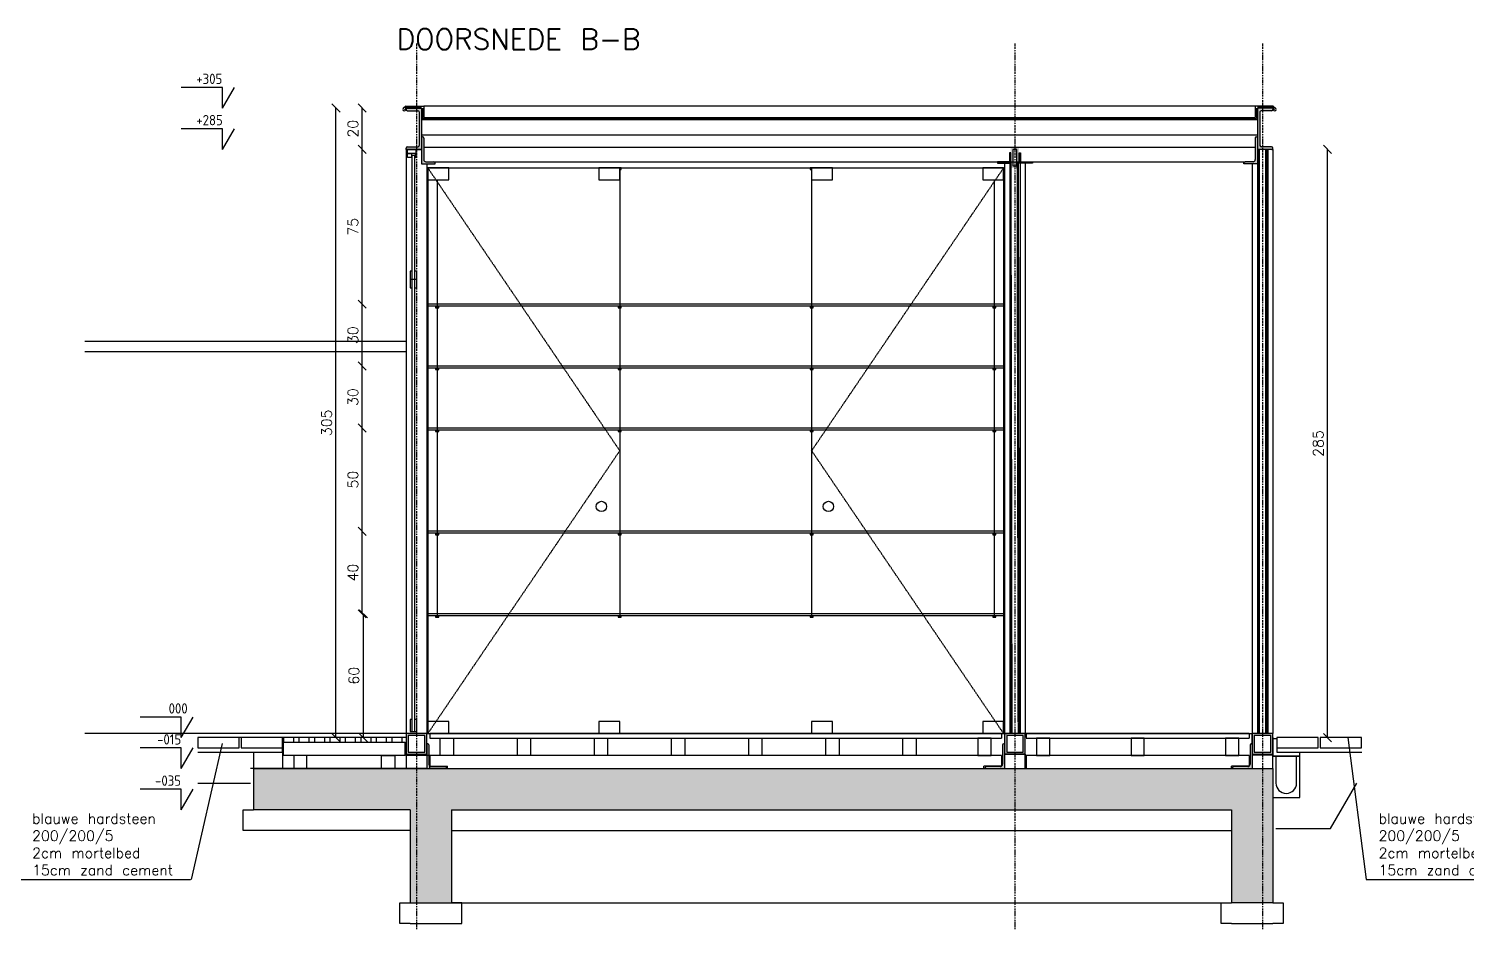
# Model space of a CAD drawing. Header units: centimetres. Extents: x -2527 to 4829, y -303 to 1224.
# Drawn here: x 920 to 1617, y 84 to 520 of the extents above; entities that cross this region are included whole.
import ezdxf

# ---------------------------------------------------------------- set-up
doc = ezdxf.new("R2010")
doc.units = ezdxf.units.CM
doc.header["$MEASUREMENT"] = 0
for name, pattern in [('DASHDOT', [1, 0.5, -0.25, 0, -0.25]), ('DASHED', [19.05, 12.7, -6.35]), ('HIDDEN', [0.375, 0.25, -0.125])]:
    doc.linetypes.add(name, pattern=pattern)
doc.layers.get('0').update_dxf_attribs({"linetype": 'CONTINUOUS'})
doc.layers.get('DEFPOINTS').update_dxf_attribs({"linetype": 'CONTINUOUS'})
for name, color, linetype in [('20-DIM', 2, 'CONTINUOUS'), ('20-TXT-50', 4, 'CONTINUOUS'), ('AANZ', 1, 'CONTINUOUS'), ('AANZ-ONZ', 1, 'HIDDEN'), ('AFWERKING', 1, 'CONTINUOUS'), ('AFWERKING-ONZ', 1, 'HIDDEN'), ('ASSEN', 2, 'DASHDOT'), ('BET-AANZ', 3, 'CONTINUOUS'), ('BET-DOORSN', 4, 'CONTINUOUS'), ('BET-ONZ', 2, 'HIDDEN'), ('DRAAGSTRUCTUUR', 4, 'CONTINUOUS'), ('HOUT', 2, 'CONTINUOUS'), ('METSELWERK', 1, 'CONTINUOUS'), ('PLATEN-CIRKEL', 3, 'CONTINUOUS'), ('SOLID', 252, 'CONTINUOUS')]:
    doc.layers.add(name, color=color, linetype=linetype)
doc.styles.add('20-ST-25', font='txt.shx', dxfattribs={"height": 5})
doc.styles.add('20-ST-50', font='txt.shx', dxfattribs={"height": 10})
doc.styles.add('CAAA_VZW', font='ISO')
doc.dimstyles.new('20-DIM', dxfattribs={"dimscale": 20, "dimtxt": 0.25, "dimasz": 0.2, "dimexe": 0.2, "dimexo": 0.5, "dimgap": 0.1, "dimtad": 1, "dimdec": 1, "dimdsep": 46, "dimtxsty": '20-ST-25', "dimblk": 'DOT', "dimblk1": 'OBLIQUE', "dimblk2": 'OBLIQUE', "dimsah": 1, "dimcen": 0.1, "dimse1": 1, "dimse2": 1, "dimaunit": 1, "dimadec": 0, "dimazin": 0, "dimtfac": 1, "dimtdec": 1, "dimtix": 1, "dimtmove": 0, "dimatfit": 3, "dimldrblk": 'OBLIQUE', "dimfxl": 1, "dimtolj": 1, "dimarcsym": 0})

# ---------------------------------------------------------------- blocks, each defined once
blk = doc.blocks.new('_OBLIQUE')
at = {"color": 0, "linetype": 'ByBlock'}
blk.add_line((-0.5, -0.5), (0.5, 0.5), dxfattribs=at)
blk = doc.blocks.new('*D24')
at = {"layer": '20-DIM', "color": 0, "lineweight": -2, "transparency": 16777216}
blk.add_line((1082.01, 461.74), (1082.01, 481.74), dxfattribs=at)
at = {"layer": 'DEFPOINTS', "color": 0, "transparency": 16777216}
for p in [(1082.01, 481.74), (1103.33, 481.74), (1103.33, 461.74)]:
    blk.add_point(p, dxfattribs=at)
at = {"layer": '20-DIM', "color": 0, "lineweight": -2, "transparency": 16777216, "xscale": 4, "yscale": 4, "zscale": 4}
for p, rotation in [((1082.01, 481.74), 90), ((1082.01, 461.74), 270)]:
    blk.add_blockref('_OBLIQUE', p, dxfattribs=dict(at, rotation=rotation))
at = {"layer": '20-DIM', "color": 0, "transparency": 16777216, "insert": (1077.51, 471.74), "char_height": 5, "attachment_point": 5, "rotation": 90, "style": '20-ST-25'}
blk.add_mtext('\\A1;20', dxfattribs=at)
blk = doc.blocks.new('DOT')
blk.add_point((0, 0))
blk = doc.blocks.new('*D23')
at = {"layer": '20-DIM', "color": 0, "lineweight": -2, "transparency": 16777216}
blk.add_line((1082.01, 386.74), (1082.01, 461.74), dxfattribs=at)
at = {"layer": 'DEFPOINTS', "color": 0, "transparency": 16777216}
for p in [(1082.01, 461.74), (1103.33, 461.74), (1106.73, 386.74)]:
    blk.add_point(p, dxfattribs=at)
at = {"layer": '20-DIM', "color": 0, "lineweight": -2, "transparency": 16777216, "xscale": 4, "yscale": 4, "zscale": 4}
for p, rotation in [((1082.01, 461.74), 90), ((1082.01, 386.74), 270)]:
    blk.add_blockref('_OBLIQUE', p, dxfattribs=dict(at, rotation=rotation))
at = {"layer": '20-DIM', "color": 0, "transparency": 16777216, "insert": (1077.51, 424.24), "char_height": 5, "attachment_point": 5, "rotation": 90, "style": '20-ST-25'}
blk.add_mtext('\\A1;75', dxfattribs=at)
blk = doc.blocks.new('*D22')
at = {"layer": '20-DIM', "color": 0, "lineweight": -2, "transparency": 16777216}
blk.add_line((1069.29, 176.74), (1069.29, 481.74), dxfattribs=at)
at = {"layer": 'DEFPOINTS', "color": 0, "transparency": 16777216}
for p in [(1069.29, 481.74), (1103.33, 481.74), (1101.33, 176.74)]:
    blk.add_point(p, dxfattribs=at)
at = {"layer": '20-DIM', "color": 0, "lineweight": -2, "transparency": 16777216, "xscale": 4, "yscale": 4, "zscale": 4}
for p, rotation in [((1069.29, 481.74), 90), ((1069.29, 176.74), 270)]:
    blk.add_blockref('_OBLIQUE', p, dxfattribs=dict(at, rotation=rotation))
at = {"layer": '20-DIM', "color": 0, "transparency": 16777216, "insert": (1064.79, 329.24), "char_height": 5, "attachment_point": 5, "rotation": 90, "style": '20-ST-25'}
blk.add_mtext('\\A1;305', dxfattribs=at)
blk = doc.blocks.new('*D21')
at = {"layer": '20-DIM', "color": 0, "lineweight": -2, "transparency": 16777216}
blk.add_line((1082.01, 356.74), (1082.01, 386.74), dxfattribs=at)
at = {"layer": 'DEFPOINTS', "color": 0, "transparency": 16777216}
for p in [(1082.01, 386.74), (1106.73, 386.74), (1106.73, 356.74)]:
    blk.add_point(p, dxfattribs=at)
at = {"layer": '20-DIM', "color": 0, "lineweight": -2, "transparency": 16777216, "xscale": 4, "yscale": 4, "zscale": 4}
for p, rotation in [((1082.01, 386.74), 90), ((1082.01, 356.74), 270)]:
    blk.add_blockref('_OBLIQUE', p, dxfattribs=dict(at, rotation=rotation))
at = {"layer": '20-DIM', "color": 0, "transparency": 16777216, "insert": (1077.51, 371.74), "char_height": 5, "attachment_point": 5, "rotation": 90, "style": '20-ST-25'}
blk.add_mtext('\\A1;30', dxfattribs=at)
blk = doc.blocks.new('*D20')
at = {"layer": '20-DIM', "color": 0, "lineweight": -2, "transparency": 16777216}
blk.add_line((1082.01, 326.74), (1082.01, 356.74), dxfattribs=at)
at = {"layer": 'DEFPOINTS', "color": 0, "transparency": 16777216}
for p in [(1082.01, 356.74), (1106.73, 356.74), (1106.73, 326.74)]:
    blk.add_point(p, dxfattribs=at)
at = {"layer": '20-DIM', "color": 0, "lineweight": -2, "transparency": 16777216, "xscale": 4, "yscale": 4, "zscale": 4}
for p, rotation in [((1082.01, 356.74), 90), ((1082.01, 326.74), 270)]:
    blk.add_blockref('_OBLIQUE', p, dxfattribs=dict(at, rotation=rotation))
at = {"layer": '20-DIM', "color": 0, "transparency": 16777216, "insert": (1077.51, 341.74), "char_height": 5, "attachment_point": 5, "rotation": 90, "style": '20-ST-25'}
blk.add_mtext('\\A1;30', dxfattribs=at)
blk = doc.blocks.new('*D19')
at = {"layer": '20-DIM', "color": 0, "lineweight": -2, "transparency": 16777216}
blk.add_line((1082.01, 276.74), (1082.01, 326.74), dxfattribs=at)
at = {"layer": 'DEFPOINTS', "color": 0, "transparency": 16777216}
for p in [(1082.01, 326.74), (1106.73, 326.74), (1106.73, 276.74)]:
    blk.add_point(p, dxfattribs=at)
at = {"layer": '20-DIM', "color": 0, "lineweight": -2, "transparency": 16777216, "xscale": 4, "yscale": 4, "zscale": 4}
for p, rotation in [((1082.01, 326.74), 90), ((1082.01, 276.74), 270)]:
    blk.add_blockref('_OBLIQUE', p, dxfattribs=dict(at, rotation=rotation))
at = {"layer": '20-DIM', "color": 0, "transparency": 16777216, "insert": (1077.51, 301.74), "char_height": 5, "attachment_point": 5, "rotation": 90, "style": '20-ST-25'}
blk.add_mtext('\\A1;50', dxfattribs=at)
blk = doc.blocks.new('*D18')
at = {"layer": '20-DIM', "color": 0, "lineweight": -2, "transparency": 16777216}
blk.add_line((1082.01, 236.74), (1082.01, 276.74), dxfattribs=at)
at = {"layer": 'DEFPOINTS', "color": 0, "transparency": 16777216}
for p in [(1082.01, 276.74), (1106.73, 276.74), (1106.73, 236.74)]:
    blk.add_point(p, dxfattribs=at)
at = {"layer": '20-DIM', "color": 0, "lineweight": -2, "transparency": 16777216, "xscale": 4, "yscale": 4, "zscale": 4}
for p, rotation in [((1082.01, 276.74), 90), ((1082.01, 236.74), 270)]:
    blk.add_blockref('_OBLIQUE', p, dxfattribs=dict(at, rotation=rotation))
at = {"layer": '20-DIM', "color": 0, "transparency": 16777216, "insert": (1077.51, 256.74), "char_height": 5, "attachment_point": 5, "rotation": 90, "style": '20-ST-25'}
blk.add_mtext('\\A1;40', dxfattribs=at)
blk = doc.blocks.new('*D17')
at = {"layer": '20-DIM', "color": 0, "lineweight": -2, "transparency": 16777216}
blk.add_line((1082.51, 236.74), (1082.51, 176.74), dxfattribs=at)
at = {"layer": 'DEFPOINTS', "color": 0, "transparency": 16777216}
for p in [(1106.73, 236.74), (1082.51, 176.74), (1108.33, 176.74)]:
    blk.add_point(p, dxfattribs=at)
at = {"layer": '20-DIM', "color": 0, "lineweight": -2, "transparency": 16777216, "xscale": 4, "yscale": 4, "zscale": 4}
for p, rotation in [((1082.51, 236.74), 90), ((1082.51, 176.74), 270)]:
    blk.add_blockref('_OBLIQUE', p, dxfattribs=dict(at, rotation=rotation))
at = {"layer": '20-DIM', "color": 0, "transparency": 16777216, "insert": (1078.01, 206.74), "char_height": 5, "attachment_point": 5, "rotation": 90, "style": '20-ST-25'}
blk.add_mtext('\\A1;60', dxfattribs=at)
blk = doc.blocks.new('NIVO20')
at = {"color": 0, "linetype": 'ByBlock'}
for p, q in [((0, 0), (-5.77, 10)), ((0, 10), (20, 10)), ((0, 0), (0, 10))]:
    blk.add_line(p, q, dxfattribs=at)
at = {"color": 0, "linetype": 'ByBlock', "style": 'CAAA_VZW'}
blk.add_attdef('NIVO', (0, 11.67), '', height=5, dxfattribs=at)
blk = doc.blocks.new('*D25')
at = {"layer": '20-DIM', "color": 0, "lineweight": -2, "transparency": 16777216}
blk.add_line((1549.81, 176.74), (1549.81, 461.74), dxfattribs=at)
at = {"layer": 'DEFPOINTS', "color": 0, "transparency": 16777216}
for p in [(1523.33, 461.74), (1549.81, 461.74), (1523.33, 176.74)]:
    blk.add_point(p, dxfattribs=at)
at = {"layer": '20-DIM', "color": 0, "lineweight": -2, "transparency": 16777216, "xscale": 4, "yscale": 4, "zscale": 4}
for p, rotation in [((1549.81, 461.74), 90), ((1549.81, 176.74), 270)]:
    blk.add_blockref('_OBLIQUE', p, dxfattribs=dict(at, rotation=rotation))
at = {"layer": '20-DIM', "color": 0, "transparency": 16777216, "insert": (1545.31, 319.24), "char_height": 5, "attachment_point": 5, "rotation": 90, "style": '20-ST-25'}
blk.add_mtext('\\A1;285', dxfattribs=at)

msp = doc.modelspace()

# ---------------------------------------------------------------- hatches: boundary and pattern name
at = {"layer": 'AANZ'}
for points in [[(1207.58, 452.74), (1206.83, 452.74), (1206.83, 452.04), (1207.58, 452.04)], [(1299.83, 452.74), (1299.08, 452.74), (1299.08, 452.04), (1299.83, 452.04)]]:
    msp.add_hatch(color=256, dxfattribs=at).paths.add_polyline_path(points)
h = msp.add_hatch(color=256, dxfattribs=at)
h.paths.add_polyline_path([(1118.33, 385.74), (1117.58, 385.74), (1117.58, 385.04), (1118.33, 385.04)])
h.paths.add_polyline_path([(1119.08, 385.74), (1118.33, 385.74), (1118.33, 385.04), (1119.08, 385.04)])
h = msp.add_hatch(color=256, dxfattribs=at)
h.paths.add_polyline_path([(1206.83, 385.74), (1206.08, 385.74), (1206.08, 385.04), (1206.83, 385.04)])
h.paths.add_polyline_path([(1207.58, 385.74), (1206.83, 385.74), (1206.83, 385.04), (1207.58, 385.04)])
h = msp.add_hatch(color=256, dxfattribs=at)
h.paths.add_polyline_path([(1299.83, 385.74), (1299.08, 385.74), (1299.08, 385.04), (1299.83, 385.04)])
h.paths.add_polyline_path([(1300.58, 385.74), (1299.83, 385.74), (1299.83, 385.04), (1300.58, 385.04)])
h = msp.add_hatch(color=256, dxfattribs=at)
h.paths.add_polyline_path([(1388.33, 385.74), (1387.58, 385.74), (1387.58, 385.04), (1388.33, 385.04)])
h.paths.add_polyline_path([(1389.08, 385.74), (1388.33, 385.74), (1388.33, 385.04), (1389.08, 385.04)])
h = msp.add_hatch(color=256, dxfattribs=at)
h.paths.add_polyline_path([(1118.33, 355.74), (1117.58, 355.74), (1117.58, 355.04), (1118.33, 355.04)])
h.paths.add_polyline_path([(1119.08, 355.74), (1118.33, 355.74), (1118.33, 355.04), (1119.08, 355.04)])
h = msp.add_hatch(color=256, dxfattribs=at)
h.paths.add_polyline_path([(1206.83, 355.74), (1206.08, 355.74), (1206.08, 355.04), (1206.83, 355.04)])
h.paths.add_polyline_path([(1207.58, 355.74), (1206.83, 355.74), (1206.83, 355.04), (1207.58, 355.04)])
h = msp.add_hatch(color=256, dxfattribs=at)
h.paths.add_polyline_path([(1299.83, 355.74), (1299.08, 355.74), (1299.08, 355.04), (1299.83, 355.04)])
h.paths.add_polyline_path([(1300.58, 355.74), (1299.83, 355.74), (1299.83, 355.04), (1300.58, 355.04)])
h = msp.add_hatch(color=256, dxfattribs=at)
h.paths.add_polyline_path([(1388.33, 355.74), (1387.58, 355.74), (1387.58, 355.04), (1388.33, 355.04)])
h.paths.add_polyline_path([(1389.08, 355.74), (1388.33, 355.74), (1388.33, 355.04), (1389.08, 355.04)])
h = msp.add_hatch(color=256, dxfattribs=at)
h.paths.add_polyline_path([(1118.33, 325.74), (1117.58, 325.74), (1117.58, 325.04), (1118.33, 325.04)])
h.paths.add_polyline_path([(1119.08, 325.74), (1118.33, 325.74), (1118.33, 325.04), (1119.08, 325.04)])
h = msp.add_hatch(color=256, dxfattribs=at)
h.paths.add_polyline_path([(1206.83, 325.74), (1206.08, 325.74), (1206.08, 325.04), (1206.83, 325.04)])
h.paths.add_polyline_path([(1207.58, 325.74), (1206.83, 325.74), (1206.83, 325.04), (1207.58, 325.04)])
h = msp.add_hatch(color=256, dxfattribs=at)
h.paths.add_polyline_path([(1299.83, 325.74), (1299.08, 325.74), (1299.08, 325.04), (1299.83, 325.04)])
h.paths.add_polyline_path([(1300.58, 325.74), (1299.83, 325.74), (1299.83, 325.04), (1300.58, 325.04)])
h = msp.add_hatch(color=256, dxfattribs=at)
h.paths.add_polyline_path([(1388.33, 325.74), (1387.58, 325.74), (1387.58, 325.04), (1388.33, 325.04)])
h.paths.add_polyline_path([(1389.08, 325.74), (1388.33, 325.74), (1388.33, 325.04), (1389.08, 325.04)])
h = msp.add_hatch(color=256, dxfattribs=at)
h.paths.add_polyline_path([(1118.33, 275.74), (1117.58, 275.74), (1117.58, 275.04), (1118.33, 275.04)])
h.paths.add_polyline_path([(1119.08, 275.74), (1118.33, 275.74), (1118.33, 275.04), (1119.08, 275.04)])
h = msp.add_hatch(color=256, dxfattribs=at)
h.paths.add_polyline_path([(1206.83, 275.74), (1206.08, 275.74), (1206.08, 275.04), (1206.83, 275.04)])
h.paths.add_polyline_path([(1207.58, 275.74), (1206.83, 275.74), (1206.83, 275.04), (1207.58, 275.04)])
h = msp.add_hatch(color=256, dxfattribs=at)
h.paths.add_polyline_path([(1299.83, 275.74), (1299.08, 275.74), (1299.08, 275.04), (1299.83, 275.04)])
h.paths.add_polyline_path([(1300.58, 275.74), (1299.83, 275.74), (1299.83, 275.04), (1300.58, 275.04)])
h = msp.add_hatch(color=256, dxfattribs=at)
h.paths.add_polyline_path([(1388.33, 275.74), (1387.58, 275.74), (1387.58, 275.04), (1388.33, 275.04)])
h.paths.add_polyline_path([(1389.08, 275.74), (1388.33, 275.74), (1388.33, 275.04), (1389.08, 275.04)])
h = msp.add_hatch(color=256, dxfattribs=at)
h.paths.add_polyline_path([(1118.33, 235.74), (1117.58, 235.74), (1117.58, 235.04), (1118.33, 235.04)])
h.paths.add_polyline_path([(1119.08, 235.74), (1118.33, 235.74), (1118.33, 235.04), (1119.08, 235.04)])
h = msp.add_hatch(color=256, dxfattribs=at)
h.paths.add_polyline_path([(1206.83, 235.74), (1206.08, 235.74), (1206.08, 235.04), (1206.83, 235.04)])
h.paths.add_polyline_path([(1207.58, 235.74), (1206.83, 235.74), (1206.83, 235.04), (1207.58, 235.04)])
h = msp.add_hatch(color=256, dxfattribs=at)
h.paths.add_polyline_path([(1299.83, 235.74), (1299.08, 235.74), (1299.08, 235.04), (1299.83, 235.04)])
h.paths.add_polyline_path([(1300.58, 235.74), (1299.83, 235.74), (1299.83, 235.04), (1300.58, 235.04)])
h = msp.add_hatch(color=256, dxfattribs=at)
h.paths.add_polyline_path([(1388.33, 235.74), (1387.58, 235.74), (1387.58, 235.04), (1388.33, 235.04)])
h.paths.add_polyline_path([(1389.08, 235.74), (1388.33, 235.74), (1388.33, 235.04), (1389.08, 235.04)])
at = {"layer": 'DRAAGSTRUCTUUR'}
for points in [[(1110.83, 467.74), (1110.83, 481.74), (1103.33, 481.74), (1103.33, 481.09, 0.414214), (1103.93, 480.49), (1108.98, 480.49, -0.414214), (1109.58, 479.89), (1109.58, 463.59, -0.414214), (1108.98, 462.99), (1103.93, 462.99, 0.414214), (1103.33, 462.39), (1103.33, 461.74), (1110.83, 461.74)], [(1116.78, 455.74), (1112.93, 455.74, -0.414214), (1111.83, 456.84), (1111.83, 467.19, 0.414214), (1111.28, 467.74), (1110.83, 467.74), (1110.83, 454.74), (1117.33, 454.74), (1117.33, 455.19, 0.414214)], [(1513.73, 455.74), (1509.88, 455.74, 0.414214), (1509.33, 455.19), (1509.33, 454.74), (1515.83, 454.74), (1515.83, 467.74), (1515.38, 467.74, 0.414214), (1514.83, 467.19), (1514.83, 456.84, -0.414214)], [(1396.33, 455.04), (1396.33, 460.04), (1395.63, 460.04), (1395.63, 455.74), (1389.83, 455.74), (1389.83, 455.04)], [(1401.03, 460.04), (1400.33, 460.04), (1400.33, 455.04), (1406.83, 455.04), (1406.83, 455.74), (1401.03, 455.74)], [(1113.33, 161.74), (1122.83, 161.74), (1122.83, 162.19, 0.414214), (1122.28, 162.74), (1115.43, 162.74, -0.414214), (1114.33, 163.84), (1114.33, 173.19, 0.414214), (1113.78, 173.74), (1113.33, 173.74)], [(1393.33, 173.74), (1392.88, 173.74, 0.414214), (1392.33, 173.19), (1392.33, 163.84, -0.414214), (1391.23, 162.74), (1384.38, 162.74, 0.414214), (1383.83, 162.19), (1383.83, 161.74), (1393.33, 161.74)], [(1513.33, 173.74), (1512.88, 173.74, 0.414214), (1512.33, 173.19), (1512.33, 163.84, -0.414214), (1511.23, 162.74), (1504.38, 162.74, 0.414214), (1503.83, 162.19), (1503.83, 161.74), (1513.33, 161.74)]]:
    msp.add_hatch(color=256, dxfattribs=at).paths.add_polyline_path(points)
h = msp.add_hatch(color=256, dxfattribs=at)
h.paths.add_polyline_path([(1517.08, 463.59), (1517.08, 479.89, -0.414214), (1517.68, 480.49), (1518.33, 480.49), (1518.33, 481.74), (1515.83, 481.74), (1515.83, 461.74), (1518.33, 461.74), (1518.33, 462.99), (1517.68, 462.99, -0.414214)])
h.paths.add_polyline_path([(1518.33, 481.74), (1518.33, 480.49), (1522.73, 480.49, 0.414214), (1523.33, 481.09), (1523.33, 481.74)])
h.paths.add_polyline_path([(1523.33, 461.74), (1523.33, 462.39, 0.414214), (1522.73, 462.99), (1518.33, 462.99), (1518.33, 461.74)])
h = msp.add_hatch(color=256, dxfattribs=at)
h.paths.add_polyline_path([(1396.33, 462.74), (1396.33, 452.74), (1400.33, 452.74), (1400.33, 462.74)])
h.paths.add_polyline_path([(1399.33, 461.74), (1399.33, 453.74), (1397.33, 453.74), (1397.33, 461.74)], flags=16)
h = msp.add_hatch(color=256, dxfattribs=at)
h.paths.add_polyline_path([(1113.33, 173.74), (1113.33, 178.74), (1103.33, 178.74), (1103.33, 168.74), (1113.33, 168.74)])
h.paths.add_polyline_path([(1104.33, 169.74), (1104.33, 177.74), (1112.33, 177.74), (1112.33, 169.74)], flags=16)
h = msp.add_hatch(color=256, dxfattribs=at)
h.paths.add_polyline_path([(1403.33, 178.74), (1393.33, 178.74), (1393.33, 173.74), (1393.33, 168.74), (1403.33, 168.74)])
h.paths.add_polyline_path([(1394.33, 177.74), (1402.33, 177.74), (1402.33, 169.74), (1394.33, 169.74)], flags=16)
h = msp.add_hatch(color=256, dxfattribs=at)
h.paths.add_polyline_path([(1523.33, 178.74), (1513.33, 178.74), (1513.33, 173.74), (1513.33, 168.74), (1523.33, 168.74)])
h.paths.add_polyline_path([(1514.33, 177.74), (1522.33, 177.74), (1522.33, 169.74), (1514.33, 169.74)], flags=16)
at = {"layer": 'SOLID'}
msp.add_hatch(color=256, dxfattribs=at).paths.add_polyline_path([(1503.33, 141.74), (1503.33, 96.74), (1523.33, 96.74), (1523.33, 161.74), (1403.33, 161.74), (1113.33, 161.74), (1029.33, 161.74), (1029.33, 141.74), (1105.33, 141.74), (1105.33, 96.74), (1125.33, 96.74), (1125.33, 141.74)])

# ---------------------------------------------------------------- linework, layer by layer
at = {"layer": '20-DIM'}
msp.add_line((1014.23, 173.95), (999.06, 108.07), dxfattribs=at)
at = {"layer": 'AANZ'}
for p, q in [((1103.33, 461.74), (1103.33, 178.74)), ((1520.83, 461.74), (1520.83, 178.74)), ((1523.33, 461.74), (1523.33, 178.74)), ((1112.93, 455.74), (1509.88, 455.74)), ((1113.33, 454.74), (1113.33, 178.74)), ((1393.33, 455.74), (1393.33, 178.74)), ((1403.33, 455.74), (1403.33, 178.74)), ((1513.33, 454.74), (1513.33, 178.74)), ((1515.83, 454.74), (1515.83, 178.74)), ((1113.33, 452.74), (1393.33, 452.74)), ((1113.83, 452.74), (1113.83, 178.74)), ((1118.33, 446.94), (1118.33, 235.74)), ((1206.83, 452.74), (1206.83, 235.74)), ((1299.83, 452.74), (1299.83, 235.74)), ((1388.33, 446.94), (1388.33, 235.74)), ((1392.83, 452.74), (1392.83, 178.74)), ((1393.33, 386.74), (1113.33, 386.74)), ((1393.33, 385.74), (1113.33, 385.74)), ((1393.33, 356.74), (1113.33, 356.74)), ((1393.33, 355.74), (1113.33, 355.74)), ((1393.33, 326.74), (1113.33, 326.74)), ((1393.33, 325.74), (1113.33, 325.74)), ((1393.33, 276.74), (1113.33, 276.74)), ((1393.33, 275.74), (1113.33, 275.74)), ((1393.33, 236.74), (1113.33, 236.74)), ((1393.33, 235.74), (1113.33, 235.74)), ((1113.33, 178.74), (1394.33, 178.74)), ((1403.33, 178.74), (1513.33, 178.74))]:
    msp.add_line(p, q, dxfattribs=at)
for points in [[(1206.83, 452.04), (1207.58, 452.04), (1207.58, 452.74), (1206.83, 452.74)], [(1299.08, 452.04), (1299.83, 452.04), (1299.83, 452.74), (1299.08, 452.74)], [(1117.58, 385.04), (1119.08, 385.04), (1119.08, 385.74), (1117.58, 385.74)], [(1206.08, 385.04), (1207.58, 385.04), (1207.58, 385.74), (1206.08, 385.74)], [(1299.08, 385.04), (1300.58, 385.04), (1300.58, 385.74), (1299.08, 385.74)], [(1387.58, 385.04), (1389.08, 385.04), (1389.08, 385.74), (1387.58, 385.74)], [(1117.58, 355.04), (1119.08, 355.04), (1119.08, 355.74), (1117.58, 355.74)], [(1206.08, 355.04), (1207.58, 355.04), (1207.58, 355.74), (1206.08, 355.74)], [(1299.08, 355.04), (1300.58, 355.04), (1300.58, 355.74), (1299.08, 355.74)], [(1387.58, 355.04), (1389.08, 355.04), (1389.08, 355.74), (1387.58, 355.74)], [(1117.58, 325.04), (1119.08, 325.04), (1119.08, 325.74), (1117.58, 325.74)], [(1206.08, 325.04), (1207.58, 325.04), (1207.58, 325.74), (1206.08, 325.74)], [(1299.08, 325.04), (1300.58, 325.04), (1300.58, 325.74), (1299.08, 325.74)], [(1387.58, 325.04), (1389.08, 325.04), (1389.08, 325.74), (1387.58, 325.74)], [(1117.58, 275.04), (1119.08, 275.04), (1119.08, 275.74), (1117.58, 275.74)], [(1206.08, 275.04), (1207.58, 275.04), (1207.58, 275.74), (1206.08, 275.74)], [(1299.08, 275.04), (1300.58, 275.04), (1300.58, 275.74), (1299.08, 275.74)], [(1387.58, 275.04), (1389.08, 275.04), (1389.08, 275.74), (1387.58, 275.74)], [(1117.58, 235.04), (1119.08, 235.04), (1119.08, 235.74), (1117.58, 235.74)], [(1206.08, 235.04), (1207.58, 235.04), (1207.58, 235.74), (1206.08, 235.74)], [(1299.08, 235.04), (1300.58, 235.04), (1300.58, 235.74), (1299.08, 235.74)], [(1387.58, 235.04), (1389.08, 235.04), (1389.08, 235.74), (1387.58, 235.74)]]:
    msp.add_lwpolyline(points, close=True, dxfattribs=at)
for centre in [(1197.92, 288.74), (1307.92, 288.74)]:
    msp.add_circle(centre, 2.5, dxfattribs=at)
at = {"layer": 'AANZ-ONZ'}
for p, q in [((1516.83, 178.74), (1516.83, 461.74)), ((1519.83, 461.74), (1519.83, 178.74)), ((1520.33, 461.74), (1520.33, 178.74)), ((1396.33, 455.74), (1396.83, 178.74)), ((1399.33, 455.74), (1399.83, 178.74)), ((1516.33, 454.74), (1516.33, 178.74))]:
    msp.add_line(p, q, dxfattribs=at)
at = {"layer": 'AFWERKING'}
for p, q in [((1103.12, 482.74), (1101.92, 481.54)), ((1103.05, 481.41), (1102.56, 480.91)), ((1103.33, 482.24), (1102.77, 481.69)), ((1103.12, 482.74), (1111.82, 482.74)), ((1103.33, 482.24), (1110.83, 482.24)), ((1111.32, 481.71), (1111.32, 476.74)), ((1111.82, 482.74), (1111.82, 477.24)), ((1514.83, 482.74), (1111.82, 482.74)), ((1523.53, 482.74), (1514.83, 482.74)), ((1514.83, 482.74), (1514.83, 477.24)), ((1515.33, 481.71), (1515.33, 476.74)), ((1523.33, 482.24), (1515.83, 482.24)), ((1523.33, 482.24), (1523.88, 481.69)), ((1523.53, 482.74), (1524.74, 481.54)), ((1523.6, 481.41), (1524.09, 480.91)), ((1111.32, 476.74), (1515.33, 476.74)), ((1111.82, 477.24), (1514.83, 477.24)), ((1106.28, 179.74), (1106.28, 458.74)), ((1107.48, 458.74), (1106.28, 458.74)), ((1107.48, 179.74), (1107.48, 458.74)), ((1108.48, 398.74), (1105.28, 398.74)), ((1103.33, 176.74), (1043.33, 176.74)), ((1106.28, 179.74), (1107.48, 179.74)), ((1029.33, 169.74), (1043.33, 169.74)), ((1029.33, 169.74), (1029.33, 161.74)), ((1043.33, 169.74), (1043.33, 161.74)), ((1029.33, 161.74), (1027.83, 161.74)), ((1029.33, 161.74), (1029.33, 161.74))]:
    msp.add_line(p, q, dxfattribs=at)
for points in [[(1104.05, 461.74), (1108.05, 461.74), (1108.05, 457.74), (1107.85, 457.74), (1107.85, 459.74), (1104.05, 459.74), (1104.05, 461.74)], [(1106.28, 402.74), (1105.28, 402.74), (1105.28, 394.74), (1106.28, 394.74)], [(1107.48, 394.74), (1108.48, 394.74), (1108.48, 402.74), (1107.48, 402.74)], [(1106.28, 185.54), (1105.28, 185.54), (1105.28, 179.74), (1106.28, 179.74)], [(1107.48, 179.74), (1108.48, 179.74), (1108.48, 185.54), (1107.48, 185.54)]]:
    msp.add_lwpolyline(points, dxfattribs=at)
msp.add_lwpolyline([(1104.05, 459.74), (1105.85, 459.74), (1105.85, 457.74), (1104.05, 457.74)], close=True, dxfattribs=at)
for centre, start, end in [((1102.44, 481.08), 134.9035, 28.38494), ((1524.21, 481.08), 151.61506, 45.0965)]:
    msp.add_arc(centre, 0.7, start, end, dxfattribs=at)
at = {"layer": 'AFWERKING-ONZ'}
for p, q in [((1516.33, 454.74), (1516.33, 461.74)), ((1515.83, 454.74), (1516.33, 454.74))]:
    msp.add_line(p, q, dxfattribs=at)
at = {"layer": 'AFWERKING-ONZ', "linetype": 'HIDDEN'}
for p, q in [((1113.83, 452.74), (1206.83, 315.74)), ((1299.83, 315.74), (1392.83, 452.74)), ((1206.83, 315.74), (1113.83, 178.74)), ((1392.83, 178.74), (1299.83, 315.74))]:
    msp.add_line(p, q, dxfattribs=at)
at = {"layer": 'ASSEN'}
for p, q in [((1108.33, 513.11), (1108.33, 83.93)), ((1398.33, 513.11), (1398.33, 83.93)), ((1518.33, 513.11), (1518.33, 83.93))]:
    msp.add_line(p, q, dxfattribs=at)
at = {"layer": 'BET-AANZ'}
for p, q in [((1110.83, 461.74), (1103.33, 461.74)), ((1103.33, 461.74), (1110.83, 461.74)), ((1105.33, 461.74), (1104.83, 461.74)), ((1107.03, 461.74), (1104.83, 461.74))]:
    msp.add_line(p, q, dxfattribs=at)
at = {"layer": 'BET-DOORSN'}
for p, q in [((1105.33, 168.74), (1113.33, 168.74)), ((1113.33, 168.74), (1113.33, 161.74)), ((1393.33, 168.74), (1393.33, 161.74)), ((1393.33, 168.74), (1403.33, 168.74)), ((1029.33, 161.74), (1029.33, 141.74)), ((1113.33, 161.74), (1029.33, 161.74)), ((1113.33, 161.74), (1403.33, 161.74)), ((1403.33, 161.74), (1523.33, 161.74)), ((1523.33, 161.74), (1523.33, 96.74)), ((1105.33, 141.74), (1029.33, 141.74)), ((1105.33, 141.74), (1105.33, 96.74)), ((1125.33, 141.74), (1503.33, 141.74)), ((1125.33, 141.74), (1125.33, 96.74)), ((1503.33, 141.74), (1503.33, 96.74)), ((1105.33, 96.74), (1125.33, 96.74)), ((1523.33, 96.74), (1503.33, 96.74))]:
    msp.add_line(p, q, dxfattribs=at)
at = {"layer": 'BET-ONZ'}
msp.add_line((1125.33, 96.74), (1503.33, 96.74), dxfattribs=at)
at = {"layer": 'DRAAGSTRUCTUUR'}
for p, q in [((1103.33, 481.74), (1103.33, 481.09)), ((1103.33, 481.74), (1110.83, 481.74)), ((1110.83, 481.74), (1110.83, 461.74)), ((1523.33, 481.74), (1515.83, 481.74)), ((1515.83, 481.74), (1515.83, 461.74)), ((1523.33, 481.74), (1523.33, 481.09)), ((1103.93, 480.49), (1108.98, 480.49)), ((1109.58, 479.89), (1109.58, 463.59)), ((1110.83, 476.24), (1515.83, 476.24)), ((1517.08, 479.89), (1517.08, 463.59)), ((1522.73, 480.49), (1517.68, 480.49)), ((1110.83, 468.74), (1515.83, 468.74)), ((1111.28, 467.74), (1110.83, 467.74)), ((1110.83, 467.74), (1110.83, 454.74)), ((1111.83, 467.19), (1111.83, 456.84)), ((1514.83, 467.19), (1514.83, 456.84)), ((1515.38, 467.74), (1515.83, 467.74)), ((1515.83, 467.74), (1515.83, 454.74)), ((1103.33, 461.74), (1103.33, 462.39)), ((1103.33, 461.74), (1110.83, 461.74)), ((1103.93, 462.99), (1108.98, 462.99)), ((1111.83, 462.74), (1514.83, 462.74)), ((1142.97, 462.74), (1157.85, 462.74)), ((1523.33, 461.74), (1515.83, 461.74)), ((1522.73, 462.99), (1517.68, 462.99)), ((1522.83, 461.74), (1523.33, 461.74)), ((1523.33, 461.74), (1523.33, 462.39)), ((1110.83, 454.74), (1117.33, 454.74)), ((1112.93, 455.74), (1116.78, 455.74)), ((1117.33, 454.74), (1117.33, 455.19)), ((1509.33, 454.74), (1509.33, 455.19)), ((1515.83, 454.74), (1509.33, 454.74)), ((1513.73, 455.74), (1509.88, 455.74)), ((1393.33, 178.74), (1393.33, 173.74)), ((1513.33, 173.74), (1513.33, 178.74)), ((1523.33, 176.74), (1523.33, 169.74)), ((1113.33, 173.74), (1113.33, 161.74)), ((1113.78, 173.74), (1113.33, 173.74)), ((1114.33, 173.19), (1114.33, 163.84)), ((1392.33, 173.19), (1392.33, 163.84)), ((1392.88, 173.74), (1393.33, 173.74)), ((1393.33, 173.74), (1393.33, 161.74)), ((1512.33, 173.19), (1512.33, 163.84)), ((1512.88, 173.74), (1513.33, 173.74)), ((1513.33, 173.74), (1513.33, 161.74)), ((1029.33, 161.74), (1113.33, 161.74)), ((1113.33, 161.74), (1403.33, 161.74)), ((1115.43, 162.74), (1122.28, 162.74)), ((1122.83, 161.74), (1122.83, 162.19)), ((1383.83, 161.74), (1383.83, 162.19)), ((1391.23, 162.74), (1384.38, 162.74)), ((1403.33, 161.74), (1513.33, 161.74)), ((1503.83, 161.74), (1503.83, 162.19)), ((1511.23, 162.74), (1504.38, 162.74))]:
    msp.add_line(p, q, dxfattribs=at)
for points in [[(1389.83, 455.04), (1396.33, 455.04), (1396.33, 460.04), (1395.63, 460.04), (1395.63, 455.74), (1389.83, 455.74), (1389.83, 455.04)], [(1406.83, 455.04), (1400.33, 455.04), (1400.33, 460.04), (1401.03, 460.04), (1401.03, 455.74), (1406.83, 455.74), (1406.83, 455.04)]]:
    msp.add_lwpolyline(points, dxfattribs=at)
for points in [[(1397.33, 453.74), (1399.33, 453.74), (1399.33, 461.74), (1397.33, 461.74)], [(1103.33, 168.74), (1113.33, 168.74), (1113.33, 178.74), (1103.33, 178.74)], [(1104.33, 169.74), (1112.33, 169.74), (1112.33, 177.74), (1104.33, 177.74)], [(1393.33, 168.74), (1403.33, 168.74), (1403.33, 178.74), (1393.33, 178.74)], [(1394.33, 169.74), (1402.33, 169.74), (1402.33, 177.74), (1394.33, 177.74)], [(1513.33, 168.74), (1523.33, 168.74), (1523.33, 178.74), (1513.33, 178.74)], [(1514.33, 169.74), (1522.33, 169.74), (1522.33, 177.74), (1514.33, 177.74)]]:
    msp.add_lwpolyline(points, close=True, dxfattribs=at)
for centre, radius, start, end in [((1103.93, 481.09), 0.6, 180, 270), ((1522.73, 481.09), 0.6, 270, 0), ((1108.98, 479.89), 0.6, 0, 90), ((1517.68, 479.89), 0.6, 90, 180), ((1111.28, 467.19), 0.55, 360, 90), ((1515.38, 467.19), 0.55, 90, 180), ((1103.93, 462.39), 0.6, 90, 180), ((1108.98, 463.59), 0.6, 270, 360), ((1517.68, 463.59), 0.6, 180, 270), ((1522.73, 462.39), 0.6, 0, 90), ((1112.93, 456.84), 1.1, 180, 270), ((1116.78, 455.19), 0.55, 360, 90), ((1509.88, 455.19), 0.55, 90, 180), ((1513.73, 456.84), 1.1, 270, 0), ((1113.78, 173.19), 0.55, 0, 90), ((1392.88, 173.19), 0.55, 90, 180), ((1512.88, 173.19), 0.55, 90, 180), ((1115.43, 163.84), 1.1, 180, 270), ((1122.28, 162.19), 0.55, 0, 90), ((1384.38, 162.19), 0.55, 90, 180), ((1391.23, 163.84), 1.1, 270, 0), ((1504.38, 162.19), 0.55, 90, 180), ((1511.23, 163.84), 1.1, 270, 0)]:
    msp.add_arc(centre, radius, start, end, dxfattribs=at)
at = {"layer": 'HOUT'}
for p, q in [((1395.83, 455.74), (1396.33, 178.74)), ((1395.83, 455.74), (1395.83, 178.74)), ((1399.83, 455.74), (1400.33, 178.74)), ((1400.83, 455.74), (1400.83, 178.74)), ((1023.33, 176.74), (1022.33, 176.74)), ((1043.83, 174.54), (1102.83, 174.54)), ((1043.83, 168.14), (1043.83, 174.54)), ((1102.83, 168.14), (1102.83, 174.54)), ((1391.83, 178.74), (1114.83, 178.74)), ((1114.83, 178.74), (1114.83, 176.54)), ((1114.83, 176.54), (1391.83, 176.54)), ((1391.83, 178.74), (1391.83, 176.54)), ((1403.83, 178.94), (1403.83, 176.74)), ((1511.83, 178.74), (1403.83, 178.74)), ((1403.83, 176.54), (1511.83, 176.54)), ((1511.83, 178.74), (1511.83, 176.54)), ((1523.33, 176.74), (1523.33, 168.24)), ((1525.33, 176.24), (1523.33, 176.24)), ((1525.33, 176.24), (1525.33, 169.74)), ((1002.33, 169.74), (1029.33, 169.74)), ((1043.33, 169.74), (1043.33, 171.74)), ((1102.83, 168.14), (1043.83, 168.14)), ((1103.33, 168.74), (1103.33, 161.74)), ((1391.83, 168.14), (1114.83, 168.14)), ((1114.83, 168.14), (1114.83, 162.92)), ((1391.83, 168.14), (1391.83, 162.92)), ((1403.33, 168.74), (1403.33, 161.74)), ((1403.83, 168.14), (1403.83, 161.74)), ((1511.83, 168.14), (1403.83, 168.14)), ((1511.83, 168.14), (1511.83, 162.92)), ((1523.33, 168.24), (1523.33, 170.24)), ((1523.33, 161.74), (1523.33, 168.24)), ((1523.33, 167.74), (1536.33, 167.74)), ((1536.33, 167.74), (1523.33, 167.74)), ((1524.83, 167.74), (1524.83, 154.74)), ((1525.33, 169.74), (1536.33, 169.74)), ((1534.83, 154.74), (1534.83, 167.74)), ((1536.33, 167.74), (1536.33, 169.74)), ((1536.33, 169.74), (1566.52, 169.74)), ((1536.33, 147.74), (1536.33, 167.74)), ((1114.83, 162.92), (1123.33, 162.92)), ((1123.33, 161.74), (1123.33, 162.92)), ((1383.33, 161.74), (1383.33, 162.92)), ((1391.83, 162.92), (1383.33, 162.92)), ((1511.83, 162.92), (1503.33, 162.92)), ((1503.33, 161.74), (1503.33, 162.92)), ((1002.33, 154.74), (1027.83, 154.74)), ((1551.33, 132.74), (1563.96, 154.62)), ((1523.33, 147.74), (1536.33, 147.74)), ((1524.83, 132.74), (1551.33, 132.74))]:
    msp.add_line(p, q, dxfattribs=at)
for points in [[(1113.83, 446.94), (1123.93, 446.94), (1123.93, 452.74), (1113.83, 452.74)], [(1196.73, 446.94), (1206.83, 446.94), (1206.83, 452.74), (1196.73, 452.74)], [(1299.83, 446.94), (1309.93, 446.94), (1309.93, 452.74), (1299.83, 452.74)], [(1382.73, 446.94), (1392.83, 446.94), (1392.83, 452.74), (1382.73, 452.74)], [(1113.83, 178.74), (1123.93, 178.74), (1123.93, 184.54), (1113.83, 184.54)], [(1196.73, 178.74), (1206.83, 178.74), (1206.83, 184.54), (1196.73, 184.54)], [(1299.83, 178.74), (1309.93, 178.74), (1309.93, 184.54), (1299.83, 184.54)], [(1382.73, 178.74), (1392.83, 178.74), (1392.83, 184.54), (1382.73, 184.54)], [(1002.33, 171.74), (1022.33, 171.74), (1022.33, 176.74), (1002.33, 176.74)], [(1023.33, 171.74), (1043.33, 171.74), (1043.33, 176.74), (1023.33, 176.74)], [(1043.83, 176.74), (1043.83, 174.54), (1048.83, 174.54), (1048.83, 176.74)], [(1051.33, 176.74), (1051.33, 174.54), (1056.33, 174.54), (1056.33, 176.74)], [(1058.83, 176.74), (1058.83, 174.54), (1063.83, 174.54), (1063.83, 176.74)], [(1066.33, 176.74), (1066.33, 174.54), (1071.33, 174.54), (1071.33, 176.74)], [(1073.83, 176.74), (1073.83, 174.54), (1078.83, 174.54), (1078.83, 176.74)], [(1081.33, 176.74), (1081.33, 174.54), (1086.33, 174.54), (1086.33, 176.74)], [(1088.83, 176.74), (1088.83, 174.54), (1093.83, 174.54), (1093.83, 176.74)], [(1096.33, 176.74), (1096.33, 174.54), (1101.33, 174.54), (1101.33, 176.74)], [(1126.23, 168.14), (1119.83, 168.14), (1119.83, 176.54), (1126.23, 176.54)], [(1163.6, 168.14), (1157.2, 168.14), (1157.2, 176.54), (1163.6, 176.54)], [(1200.97, 168.14), (1194.57, 168.14), (1194.57, 176.54), (1200.97, 176.54)], [(1238.34, 168.14), (1231.94, 168.14), (1231.94, 176.54), (1238.34, 176.54)], [(1275.71, 168.14), (1269.31, 168.14), (1269.31, 176.54), (1275.71, 176.54)], [(1313.08, 168.14), (1306.68, 168.14), (1306.68, 176.54), (1313.08, 176.54)], [(1350.45, 168.14), (1344.05, 168.14), (1344.05, 176.54), (1350.45, 176.54)], [(1380.43, 168.14), (1386.83, 168.14), (1386.83, 176.54), (1380.43, 176.54)], [(1408.83, 168.14), (1415.23, 168.14), (1415.23, 176.54), (1408.83, 176.54)], [(1454.63, 168.14), (1461.03, 168.14), (1461.03, 176.54), (1454.63, 176.54)], [(1500.43, 168.14), (1506.83, 168.14), (1506.83, 176.54), (1500.43, 176.54)], [(1525.33, 171.74), (1545.33, 171.74), (1545.33, 176.74), (1525.33, 176.74)], [(1546.33, 171.74), (1566.33, 171.74), (1566.33, 176.74), (1546.33, 176.74)], [(1048.83, 161.74), (1055.23, 161.74), (1055.23, 168.14), (1048.83, 168.14)], [(1097.83, 161.74), (1091.43, 161.74), (1091.43, 168.14), (1097.83, 168.14)], [(1103.33, 161.74), (1114.83, 161.74), (1114.83, 168.14), (1103.33, 168.14)], [(1393.33, 161.74), (1403.33, 161.74), (1403.33, 168.74), (1393.33, 168.74)], [(1513.33, 161.74), (1523.33, 161.74), (1523.33, 168.24), (1513.33, 168.24)]]:
    msp.add_lwpolyline(points, close=True, dxfattribs=at)
msp.add_arc((1529.83, 154.74), 5, 180, 0, dxfattribs=at)
at = {"layer": 'METSELWERK', "linetype": 'DASHED'}
for p, q in [((1024.33, 141.74), (1029.33, 141.74)), ((1024.33, 131.74), (1024.33, 141.74)), ((1100.33, 96.74), (1105.33, 96.74)), ((1100.33, 86.74), (1100.33, 96.74)), ((1130.33, 96.74), (1125.33, 96.74)), ((1130.33, 86.74), (1130.33, 96.74)), ((1498.33, 96.74), (1503.33, 96.74)), ((1498.33, 86.74), (1498.33, 96.74)), ((1523.33, 96.74), (1528.33, 96.74)), ((1528.33, 96.74), (1528.33, 86.74)), ((1105.33, 86.74), (1100.33, 86.74)), ((1125.33, 86.74), (1130.33, 86.74)), ((1503.33, 86.74), (1498.33, 86.74)), ((1528.33, 86.74), (1523.33, 86.74))]:
    msp.add_line(p, q, dxfattribs=at)
at = {"layer": 'METSELWERK'}
for p, q in [((1105.33, 131.74), (1024.33, 131.74)), ((1125.33, 131.74), (1503.33, 131.74)), ((1105.33, 86.74), (1125.33, 86.74)), ((1503.33, 86.74), (1523.33, 86.74))]:
    msp.add_line(p, q, dxfattribs=at)
at = {"layer": 'PLATEN-CIRKEL'}
for p, q in [((1103.33, 368.74), (947.68, 368.74)), ((1103.33, 363.74), (947.68, 363.74)), ((1103.33, 178.74), (947.68, 178.74))]:
    msp.add_line(p, q, dxfattribs=at)

# ---------------------------------------------------------------- block references
at = {"layer": '20-DIM'}
ref = msp.add_blockref('NIVO20', (1014.35, 481.74), dxfattribs=dict(at, xscale=-1))
ref.add_attrib('NIVO', '+305', (1001.65, 493.41), dxfattribs={"layer": '0', "color": 0, "linetype": 'ByBlock', "height": 5, "style": 'CAAA_VZW'})
ref = msp.add_blockref('NIVO20', (1014.35, 461.74), dxfattribs=dict(at, xscale=-1))
ref.add_attrib('NIVO', '+285', (1001.65, 473.41), dxfattribs={"layer": '0', "color": 0, "linetype": 'ByBlock', "height": 5, "style": 'CAAA_VZW'})
ref = msp.add_blockref('NIVO20', (994.35, 176.74), dxfattribs=dict(at, xscale=-1))
ref.add_attrib('NIVO', ' 000', (985.35, 188.41), dxfattribs={"layer": '0', "color": 0, "linetype": 'ByBlock', "height": 5, "style": 'CAAA_VZW'})
ref = msp.add_blockref('NIVO20', (994.35, 161.74), dxfattribs=dict(at, xscale=-1))
ref.add_attrib('NIVO', '-015', (982.65, 173.41), dxfattribs={"layer": '0', "color": 0, "linetype": 'ByBlock', "height": 5, "style": 'CAAA_VZW'})
ref = msp.add_blockref('NIVO20', (994.35, 141.74), dxfattribs=dict(at, xscale=-1))
ref.add_attrib('NIVO', '-035', (981.65, 153.41), dxfattribs={"layer": '0', "color": 0, "linetype": 'ByBlock', "height": 5, "style": 'CAAA_VZW'})

# ---------------------------------------------------------------- texts
at = {"layer": '20-DIM', "char_height": 5, "attachment_point": 4, "style": '20-ST-25'}
for insert in [(922.07, 125.07), (1574.57, 125.07)]:
    msp.add_mtext('blauwe hardsteen\\P200/200/5\\P2cm mortelbed\\P15cm zand cement', dxfattribs=dict(at, insert=insert))
at = {"layer": '20-TXT-50', "style": '20-ST-50'}
msp.add_text('DOORSNEDE B-B', height=10, dxfattribs=at).set_placement((1098.66, 510.18))

# ---------------------------------------------------------------- dimensions: what is measured, and where the dimension line sits
at = {"layer": '20-DIM'}
for base, p1, p2, picture, middle in [((1069.29, 481.74), (1101.33, 176.74), (1103.33, 481.74), '*D22', (1064.79, 329.24)), ((1082.01, 481.74), (1103.33, 461.74), (1103.33, 481.74), '*D24', (1077.51, 471.74)), ((1082.01, 461.74), (1106.73, 386.74), (1103.33, 461.74), '*D23', (1077.51, 424.24)), ((1549.81, 461.74), (1523.33, 176.74), (1523.33, 461.74), '*D25', (1545.31, 319.24)), ((1082.01, 386.74), (1106.73, 356.74), (1106.73, 386.74), '*D21', (1077.51, 371.74)), ((1082.01, 356.74), (1106.73, 326.74), (1106.73, 356.74), '*D20', (1077.51, 341.74)), ((1082.01, 326.74), (1106.73, 276.74), (1106.73, 326.74), '*D19', (1077.51, 301.74)), ((1082.01, 276.74), (1106.73, 236.74), (1106.73, 276.74), '*D18', (1077.51, 256.74)), ((1082.51, 176.74), (1106.73, 236.74), (1108.33, 176.74), '*D17', (1078.01, 206.74))]:
    dim = msp.add_linear_dim(base=base, p1=p1, p2=p2, angle=90, dimstyle='20-DIM', dxfattribs=at)
    dim.commit()
    dim.dimension.update_dxf_attribs({"geometry": picture, "text_midpoint": middle})

# ---------------------------------------------------------------- leaders
at = {"layer": '20-DIM', "has_arrowhead": 0, "annotation_type": 0, "has_hookline": 1, "hookline_direction": 0, "text_width": 76.67}
msp.add_leader([(907.2, 176.74), (916.07, 108.07), (920.07, 108.07)], dimstyle='20-DIM', override={"dimldrblk": 'DOT'}, dxfattribs=at)
at = {"layer": '20-DIM', "annotation_type": 0, "has_hookline": 1, "hookline_direction": 0, "text_width": 76.67}
msp.add_leader([(1559.7, 176.74), (1568.57, 108.07), (1572.57, 108.07)], dimstyle='20-DIM', override={"dimldrblk": 'DOT'}, dxfattribs=at)

doc.saveas('drawing.dxf')
